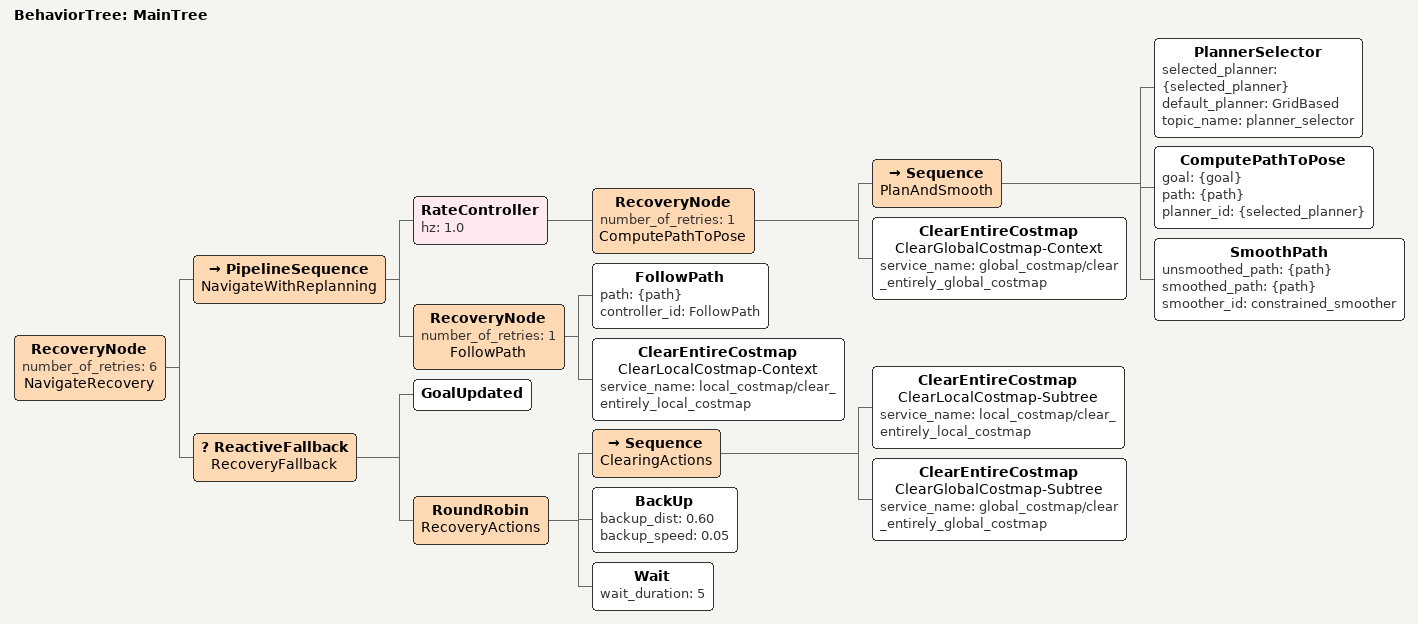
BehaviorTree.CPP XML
<root main_tree_to_execute="MainTree">
  <BehaviorTree ID="MainTree">
    <RecoveryNode number_of_retries="6" name="NavigateRecovery">
      <PipelineSequence name="NavigateWithReplanning">
        <RateController hz="1.0">
          <RecoveryNode number_of_retries="1" name="ComputePathToPose">
            <Sequence name="PlanAndSmooth">
              <PlannerSelector selected_planner="{selected_planner}" default_planner="GridBased" topic_name="planner_selector"/>
              <ComputePathToPose goal="{goal}" path="{path}" planner_id="{selected_planner}"/>
              <SmoothPath unsmoothed_path="{path}" smoothed_path="{path}" smoother_id="constrained_smoother"/>
            </Sequence>
            <ClearEntireCostmap name="ClearGlobalCostmap-Context" service_name="global_costmap/clear_entirely_global_costmap"/>
          </RecoveryNode>
        </RateController>
        <RecoveryNode number_of_retries="1" name="FollowPath">
          <FollowPath path="{path}" controller_id="FollowPath"/>
          <ClearEntireCostmap name="ClearLocalCostmap-Context" service_name="local_costmap/clear_entirely_local_costmap"/>
        </RecoveryNode>
      </PipelineSequence>
      <ReactiveFallback name="RecoveryFallback">
        <GoalUpdated/>
        <RoundRobin name="RecoveryActions">
          <Sequence name="ClearingActions">
            <ClearEntireCostmap name="ClearLocalCostmap-Subtree" service_name="local_costmap/clear_entirely_local_costmap"/>
            <ClearEntireCostmap name="ClearGlobalCostmap-Subtree" service_name="global_costmap/clear_entirely_global_costmap"/>
          </Sequence>
          <BackUp backup_dist="0.60" backup_speed="0.05"/>
          <Wait wait_duration="5"/>
        </RoundRobin>
      </ReactiveFallback>
    </RecoveryNode>
  </BehaviorTree>
</root>
